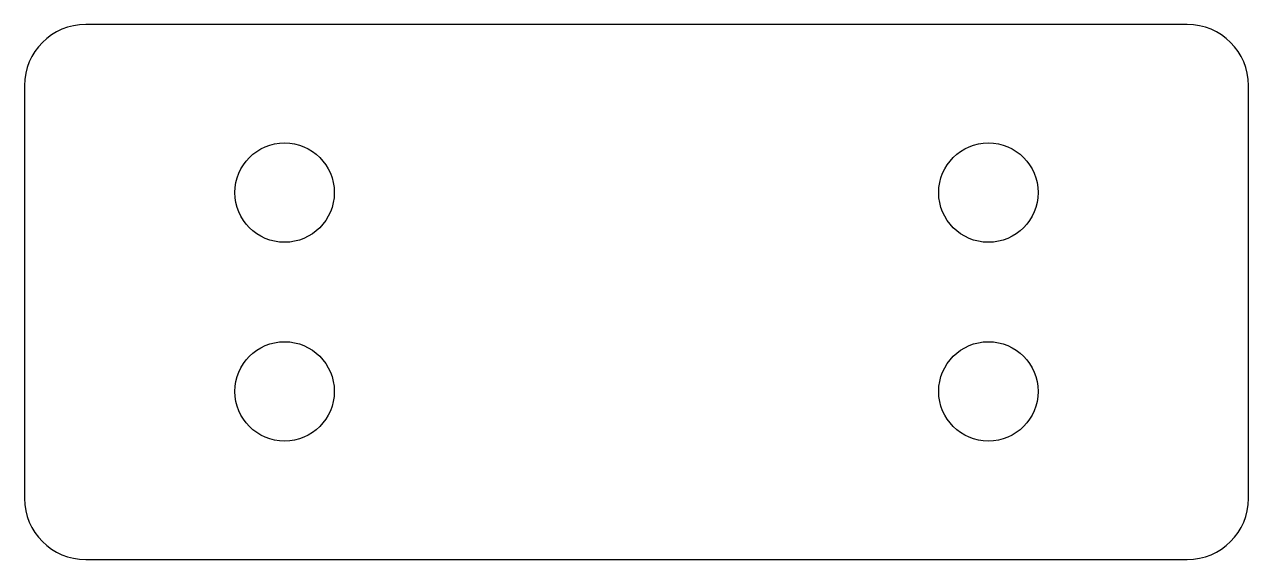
# Model space of a CAD drawing. Header units: inches. Extents: x 0 to 80, y 0 to 35.
import ezdxf

# ---------------------------------------------------------------- set-up
doc = ezdxf.new("R2010")
doc.units = ezdxf.units.IN
doc.header["$MEASUREMENT"] = 0

msp = doc.modelspace()

# ---------------------------------------------------------------- linework, layer by layer
for points in [[(76, 35), (4, 35)], [(0, 31), (0, 4)], [(80, 4), (80, 31)], [(4, 0), (76, 0)]]:
    msp.add_lwpolyline(points)
for centre in [(17, 24), (63, 24), (17, 11), (63, 11)]:
    msp.add_circle(centre, 3.25)
for centre, start, end in [((4, 31), 90, 180), ((76, 31), 0, 90), ((4, 4), 180, 270), ((76, 4), 270, 0)]:
    msp.add_arc(centre, 4, start, end)

doc.saveas('drawing.dxf')
